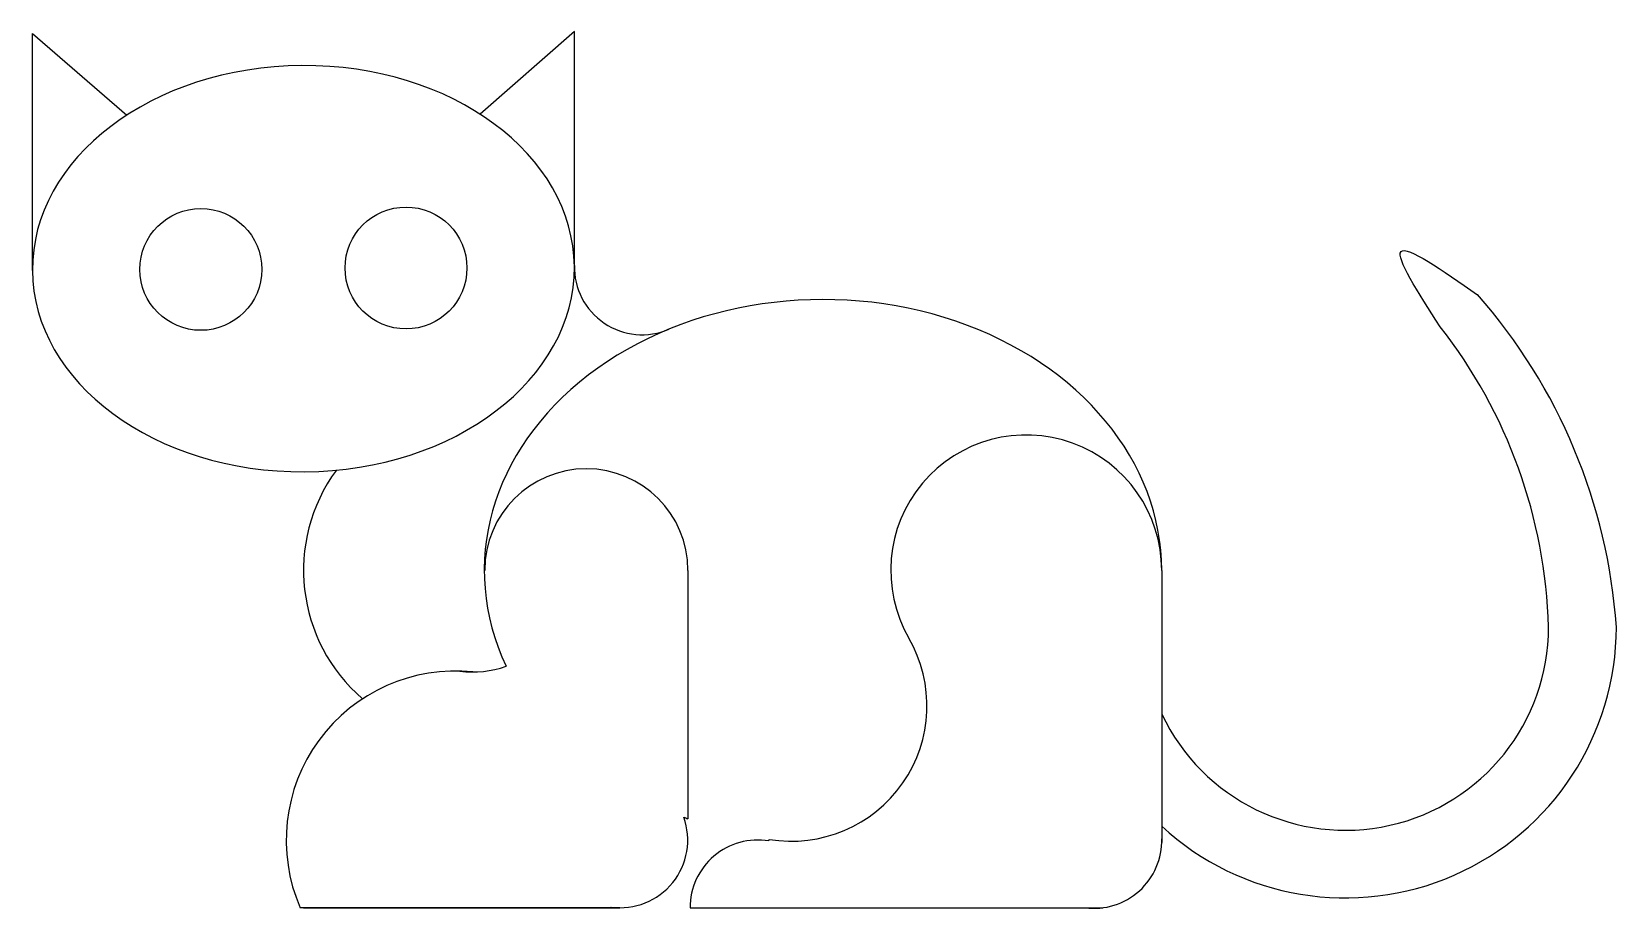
# Model space of a CAD drawing. Header units: millimetres. Extents: x 425 to 659, y 205 to 335.
import ezdxf

# ---------------------------------------------------------------- set-up
doc = ezdxf.new("R2010")
doc.units = ezdxf.units.MM

msp = doc.modelspace()

# ---------------------------------------------------------------- linework, layer by layer
for p, q in [((491.72, 255.19), (491.78, 255.19)), ((521.78, 255.19), (521.78, 218.51)), ((591.72, 255.19), (591.72, 215.01)), ((591.72, 255.19), (591.72, 255.19)), ((554.39, 245.19), (554.4, 245.19)), ((533.74, 215.23), (533.78, 215.46)), ((465.01, 205.36), (464.54, 205.36)), ((511.75, 205.36), (465.01, 205.36)), ((465.01, 205.36), (511.75, 205.36)), ((522.09, 205.36), (583.03, 205.36))]:
    msp.add_line(p, q)
for points in [[(505.01, 299.75), (505.01, 334.75), (491.1, 322.57)], [(425.02, 299.5), (425.02, 334.5), (438.93, 322.41)]]:
    msp.add_lwpolyline(points)
for centre in [(480.16, 299.85), (449.87, 299.64)]:
    msp.add_circle(centre, 9)
for centre, radius, start, end in [((515.01, 299.99), 10, 178.6, 293.3546), ((576.03, 241.08), 83.01, 3.9629, 41.3369), ((573.49, 244.69), 75.38, 1.613, 38.069), ((571.72, 255.19), 20, 0, 209.9995), ((490.03, 255.19), 25, 143.716, 229.3583), ((506.78, 255.19), 15, 0, 180), ((618.84, 246.81), 30, 155.7671, 156.273), ((618.84, 246.81), 40, 227.3245, 0), ((618.84, 246.81), 30, 205.3387, 0), ((537.07, 235.19), 20, 260.5209, 29.9995), ((490.03, 255.19), 15, 262.6449, 289.1834), ((487.47, 215.32), 25, 84.1169, 203.4739), ((511.75, 215.36), 10, 262.4743, 19.651), ((532.09, 205.36), 10, 80.5209, 180), ((581.73, 215.28), 10, 262.5067, 1.5462), ((487.47, 215.32), 25, 336.5261, 336.7412)]:
    msp.add_arc(centre, radius, start, end)
for centre, major_axis, ratio, start_param, end_param in [((465.01, 299.75), (40, 0.28), 0.75, 4.712389, 10.995574), ((541.72, 255.19), (50, 0), 0.8, 6.283185, 9.786812), ((541.72, 255.19), (50, 0), 0.8, 4.288734, 4.30211)]:
    msp.add_ellipse(centre, major_axis=major_axis, ratio=ratio, start_param=start_param, end_param=end_param)
msp.add_spline([(632.83, 291.17), (627.05, 302.27), (638.35, 295.9)], degree=3)

doc.saveas('drawing.dxf')
